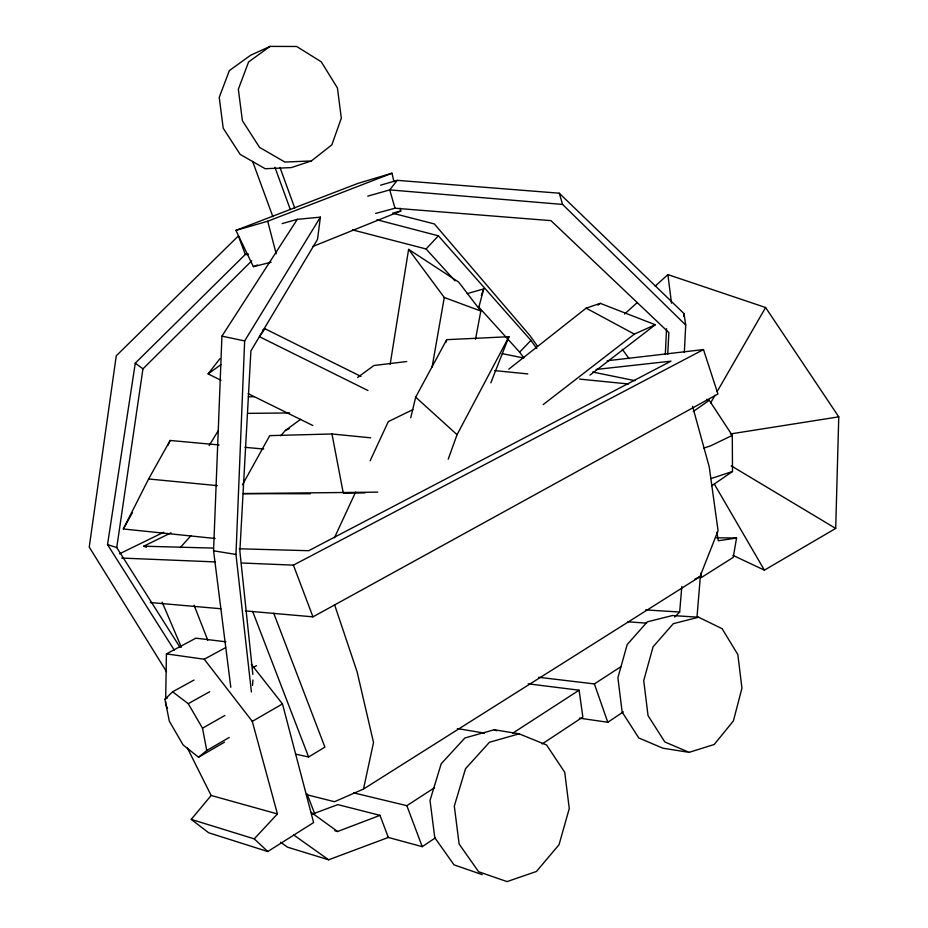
<?xml version="1.0" encoding="UTF-8"?>
<svg xmlns="http://www.w3.org/2000/svg" width="928" height="928" viewBox="0 0 928 928"><rect width="100%" height="100%" fill="white"/><g stroke="black" fill="none" stroke-linecap="round" stroke-linejoin="round"><path stroke-width="1.39" d="M165.648 701.58L165.602 704.468L167.527 708.308M165.694 698.691L166.414 653.892L195.866 638.174L225.864 641.793M733.004 555.385L764.394 570.152L835.699 528.426L838.761 416.846L765.6 307.516L667.882 274.595L655.214 286.137M230.805 687.288L213.556 550.803L221.931 336.145L297.296 219.333L320.38 217.152L317.527 239.331L250.896 350.923L239.865 551.209L252.845 674.447M251.418 691.952L235.967 554.434L244.656 340.924L320.38 217.152M683.878 316.483L684.006 313.594L559.271 193.21L397.219 180.345L380.596 185.182M665.318 354.531L666.548 328.709M684.33 352.536L685.722 325.078L684.006 313.594M667.731 354.183L668.879 332.63L550.965 220.644L395.015 208.232L375.631 213.428M252.497 685.386L252.926 680.004M696.963 617.491L700.327 576.717M674.633 617.074L679.667 612.028L681.802 586.554M180.113 647.489L116.742 547.566L142.947 368.857L251.732 260.838M174.278 650.145L107.532 544.597L135.279 363.15L245.305 254.446L247.973 253.75M390.154 364.298L408.61 249.365L458.641 282.077L480.82 311.042L475.507 339.312M716.451 537.799L736.554 538.031L733.224 557.392L701.464 577.46L698.598 577.344M432.112 367.036L444.28 297.482L408.61 249.365M306.449 794.623L334.474 801.711L363.486 789.055L373.52 742.539L357.118 671.86L334.521 604.58M410.756 417.728L415.674 397.161L446.704 339.671L508.962 336.702L490.842 382.812M478.535 308.479L483.708 288.898L467.225 293.608M445.95 342.444L446.704 339.671M481.307 295.603L483.708 288.898M448.224 459.163L457.052 434.687L508.962 336.702M363.486 789.055L699.932 576.706L718.063 530.7L709.236 466.854L692.59 406.394M167.852 445.486L170.137 440.464L219.078 444.953M334.416 537.799L355.598 492.107M370.133 460.775L388.298 421.614L412.914 409.619M215.087 538.484L123.32 528.972L148.608 478.976L170.137 440.464M242.44 484.822L269.746 435.626L331.969 433.979L370.666 437.807M123.32 528.972L132.321 512.813M710.651 402.868L714.989 395.34M717.158 391.57L765.6 307.516M209.171 445.533L218.219 430.778M360.992 376.443L264.909 328.721L259.457 336.702L367.964 390.526M221.038 380.283L208.116 373.903L219.866 358.765M397.219 180.345L389.737 189.892L367.743 196.156M191.238 819.401L211.155 795.482L277.437 813.937L254.249 838.866L191.238 819.401L208.684 832.787L267.774 851.533L313.606 822.568L282.483 703.923L251.337 664.32M180.264 547.578L190.878 535.758M280.627 435.8L285.453 430.43L300.591 419.317M352.454 229.877L426.091 248.971L438.376 235.816L530.932 340.379L536.79 348.545M523.868 357.964L519.634 352.141L530.932 340.379M224.541 742.156L198.557 757.213L183.118 744.964L169.325 721.172L164.929 699.26L172.608 691.801L193.987 680.05M624.614 314.035L637.281 302.493M198.557 757.213L206.747 750.497L229.228 737.47M508.753 369.216L586.136 308.154L600.265 303.352L655.284 324.742L589.988 375.109M598.003 305.126L600.265 303.352M311.321 160.962L331.841 144.872L341.307 118.239L337.444 87.986L321.25 61.793L296.67 46.481L270.06 46.4L250.606 55.251L229.355 70.598L219.228 97.405L223.219 128.238L240.166 154.408L265.199 168.734L291.322 167.597L311.321 160.962L284.896 162.052L259.562 147.39L242.394 120.675L238.345 89.25L248.576 61.967L270.06 46.4M543.205 404.585L634.369 334.115L655.284 324.742M357.628 377.464L373.926 365.504L406.731 361.537M208.116 373.903L220.945 364.611M693.251 411.51L709.259 400.316L732.285 435.394L732.505 471.494L711.532 485.912M387.382 837.184L422.24 846.672L435.336 837.891M579.362 718.133L607.794 722.274L623.361 711.846M262.531 330.298L264.909 328.721M542.161 743.943L582.854 717.054L579.107 690.188L528.206 683.832M512.662 733.224L579.107 690.188M353.626 792.86L406.847 805.678L434.524 787.71M538.565 677.278L594.384 683.913L620.983 666.64M295.974 754.22L308.606 756.97L324.904 747.121L273.725 613.246M277.437 813.937L252.288 721.369L282.483 703.923M206.747 750.497L202.513 728.202L224.866 715.476M172.608 691.801L188.222 703.679L209.716 691.708M252.706 667.754L256.499 665.643M245.317 610.902L312.968 616.853L717.936 394.006L703.482 349.578L607.202 360.76M164.929 699.26L167.458 697.868M166.414 653.892L204.253 659.228L225.632 647.605M241.477 562.994L293.41 565.14L703.482 349.578M694.875 579.188L699.932 576.706M146.392 547.276L143.712 546.198L171.042 532.823M119.434 553.842L163.688 532.254M732.285 435.394L710.674 445.823L703.911 448.085M285.453 430.43L289.35 428.585M312.655 246.558L400.792 211.004L400.13 208.208M393.936 181.61L391.976 173.211L358.057 183.338L235.932 230.388L253.367 266.649L257.369 265.048M235.932 230.388L267.716 221.235L391.976 173.211M334.846 830.746L337.595 831.511L379.981 815.352L388.356 837.45L328.628 859.792L287.576 847.194L280.546 842.23M312.446 814.053L337.873 804.622L379.981 815.352M711.103 478.546L732.505 471.494M689.133 752.353L714.2 744.476L733.398 720.94L741.948 688.182L737.841 654.6L722.112 628.685L698.598 617.236L672.452 615.531L647.315 621.83L627.212 644.531L617.886 677.707L622.154 712.089L638.777 737.946L662.917 748.212L689.133 752.353L664.819 741.948L648.046 715.639L643.719 680.618L653.08 646.804L673.299 623.674L698.598 617.236M519.135 733.828L489.462 742.272L465.554 768.651L454.302 806.084L459.128 844.051L478.616 871.74L507.048 881.6L536.442 871.473L559.05 844.689L569.27 808.543L564.723 772.27L546.557 744.975L519.135 733.828L494.288 729.744L464.893 737.969L441.194 763.779L430.024 800.446L434.768 837.671L454.036 864.861L482.189 874.605M282.147 223.602L297.296 219.333M400.792 211.004L392.532 213.185L434.362 223.938L529.911 335.542L537.428 346.074M253.367 266.649L271.115 262.253M730.336 433.968L838.761 416.846M736.554 538.031L718.272 540.78L716.95 532.208M596.147 369.46L670.99 361.166L308.711 550.698L239.238 548.796M243.322 493.557L377.742 492.142M310.439 493.754L243.264 493.661M343.453 493.232L364.994 492.896M248.344 396.778L254.144 396.72M247.625 413.366L289.652 412.96M248.101 254.504L245.305 254.446L238.38 235.944L116.267 355.772L89.239 547.068L166.483 671.628M143.712 546.198L213.185 548.088M121.73 558.064L215.505 561.927M645.668 609.905L679.667 612.028M627.978 621.818L646.607 623.152M685.722 325.078L562.6 204.438L389.737 189.892L395.015 208.232M150.313 602.539L220.841 608.745M244.98 447.319L263.691 449.036M148.608 478.976L217.326 485.634M494.67 370.608L527.788 373.914M579.629 379.1L628.592 383.983M213.556 550.803L235.967 554.434M457.365 728.561L484.462 733.132M502.222 353.638L523.427 357.953M592.679 372.047L635.077 380.677M221.931 336.145L244.656 340.924M376.942 219.762L438.376 235.816M107.532 544.597L116.742 547.566M444.28 297.482L480.82 311.042M706.637 399.272L709.259 400.316M494.288 729.744L496.874 730.788M248.182 393.658L312.817 425.511M586.136 308.154L634.369 334.115M731.241 465.833L835.699 528.426M293.619 834.898L328.628 859.792M310.973 812.232L337.595 831.511M135.279 363.15L142.947 368.857M415.674 397.161L457.052 434.687M254.249 838.866L267.774 851.533M426.091 248.971L455.022 280.882M478.164 306.402L519.634 352.141M204.253 659.228L252.288 721.369M622.27 349.299L629.103 358.66M714.351 484.138L764.394 570.152M188.222 703.679L202.513 728.202M187.41 748.049L211.155 795.482M162.156 602.179L181.378 647.21M194.114 605.276L207.779 640.25M306.982 793.765L314.743 813.833M252.648 611.436L308.606 756.97M293.41 565.14L312.968 616.853M406.847 805.678L422.24 846.672M252.648 161.472L272.878 216.688M279.978 167.446L294.733 208.034M274.966 167.353L290.336 209.577M594.384 683.913L607.794 722.274M559.271 193.21L562.6 204.438M267.716 221.235L276.173 253.785M331.969 433.979L343.058 491.956M700.791 573.156L701.464 577.46M667.882 274.595L671.512 303.201"/></g></svg>
